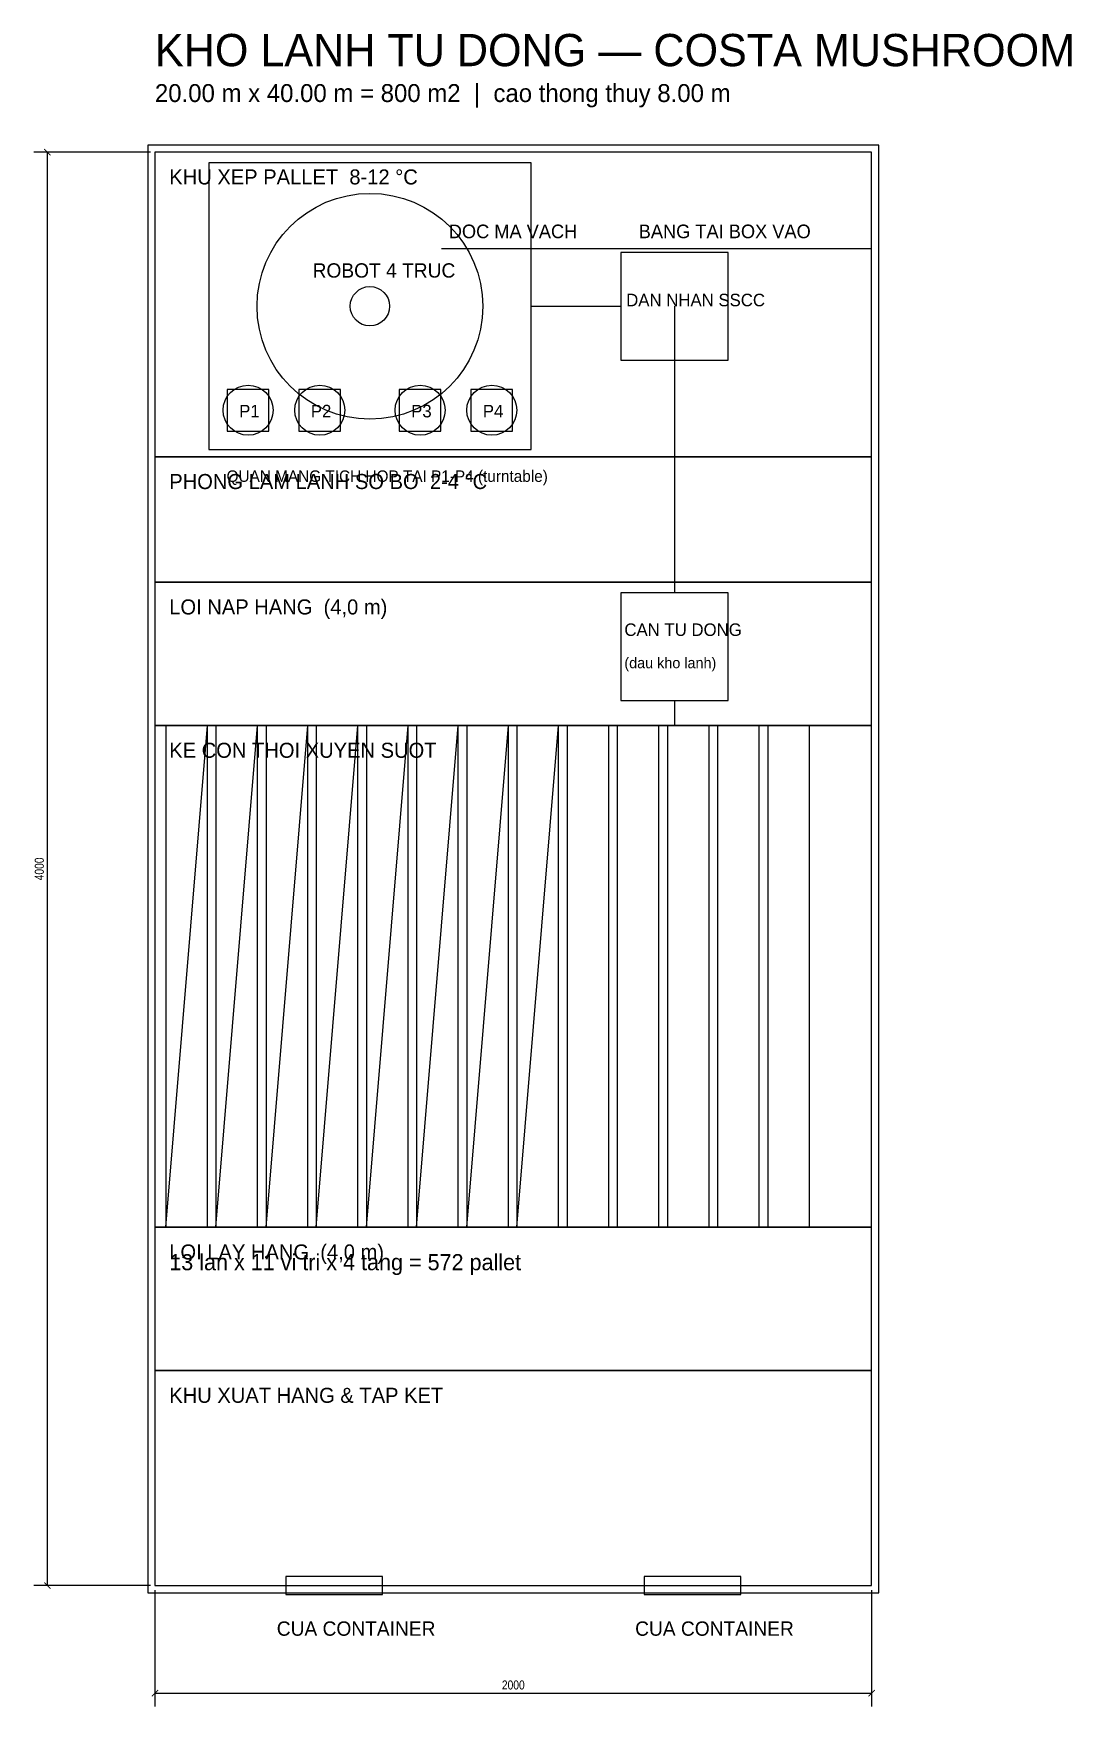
# Model space of a CAD drawing. Header units: metres. Extents: x -3.4 to 25.6, y -3.4 to 43.3.
import ezdxf

# ---------------------------------------------------------------- set-up
doc = ezdxf.new("R2010")
doc.units = ezdxf.units.M
for name, color, linetype in [('00-TUONG', 7, 'Continuous'), ('01-VUNG', 8, 'Continuous'), ('02-KE', 5, 'Continuous'), ('03-THIET-BI', 3, 'Continuous'), ('04-BANG-TAI', 1, 'Continuous'), ('05-CUA', 2, 'Continuous'), ('06-KICH-THUOC', 4, 'Continuous'), ('07-CHU', 7, 'Continuous'), ('08-AN-TOAN', 1, 'Continuous')]:
    doc.layers.add(name, color=color, linetype=linetype)
doc.styles.add('OpenSansCondensed-Light', font='OpenSansCondensed-Light.ttf')
doc.dimstyles.new('EZDXF', dxfattribs={"dimtxt": 0.25, "dimasz": 0.175, "dimexe": 0.375, "dimexo": 0.125, "dimgap": 0.1, "dimtad": 1, "dimlfac": 100, "dimzin": 12, "dimdsep": 46, "dimtxsty": 'OpenSansCondensed-Light', "dimblk": 'ARCHTICK', "dimcen": 2.5, "dimazin": 3, "dimtfac": 0.5, "dimtmove": 2, "dimatfit": 3})

# ---------------------------------------------------------------- blocks, each defined once
blk = doc.blocks.new('_ARCHTICK')
at = {"color": 0, "linetype": 'BYBLOCK', "const_width": 0.15}
blk.add_lwpolyline([(-0.5, -0.5), (0.5, 0.5)], dxfattribs=at)

msp = doc.modelspace()

# ---------------------------------------------------------------- linework, layer by layer
at = {"layer": '00-TUONG'}
for points in [[(-0.2, -0.2), (20.2, -0.2), (20.2, 40.2), (-0.2, 40.2)], [(0, 0), (20, 0), (20, 40), (0, 40)]]:
    msp.add_lwpolyline(points, close=True, dxfattribs=at)
at = {"layer": '01-VUNG'}
for points in [[(0, 31.5), (20, 31.5), (20, 40), (0, 40)], [(0, 28), (20, 28), (20, 31.5), (0, 31.5)], [(0, 24), (20, 24), (20, 28), (0, 28)], [(0, 10), (20, 10), (20, 24), (0, 24)], [(0, 6), (20, 6), (20, 10), (0, 10)], [(0, 0), (20, 0), (20, 6), (0, 6)]]:
    msp.add_lwpolyline(points, close=True, dxfattribs=at)
at = {"layer": '02-KE'}
for points in [[(0.3, 10), (1.465, 10), (1.465, 24), (0.3, 24)], [(1.7, 10), (2.865, 10), (2.865, 24), (1.7, 24)], [(3.1, 10), (4.265, 10), (4.265, 24), (3.1, 24)], [(4.5, 10), (5.665, 10), (5.665, 24), (4.5, 24)], [(5.9, 10), (7.065, 10), (7.065, 24), (5.9, 24)], [(7.3, 10), (8.465, 10), (8.465, 24), (7.3, 24)], [(8.7, 10), (9.865, 10), (9.865, 24), (8.7, 24)], [(10.1, 10), (11.265, 10), (11.265, 24), (10.1, 24)], [(11.5, 10), (12.665, 10), (12.665, 24), (11.5, 24)], [(12.9, 10), (14.065, 10), (14.065, 24), (12.9, 24)], [(14.3, 10), (15.465, 10), (15.465, 24), (14.3, 24)], [(15.7, 10), (16.865, 10), (16.865, 24), (15.7, 24)], [(17.1, 10), (18.265, 10), (18.265, 24), (17.1, 24)]]:
    msp.add_lwpolyline(points, close=True, dxfattribs=at)
for points in [[(0.3, 10), (1.465, 24)], [(1.7, 10), (2.865, 24)], [(3.1, 10), (4.265, 24)], [(4.5, 10), (5.665, 24)], [(5.9, 10), (7.065, 24)], [(7.3, 10), (8.465, 24)], [(8.7, 10), (9.865, 24)], [(10.1, 10), (11.265, 24)]]:
    msp.add_lwpolyline(points, dxfattribs=at)
at = {"layer": '03-THIET-BI'}
for points in [[(13, 34.2), (16, 34.2), (16, 37.2), (13, 37.2)], [(2.0175, 32.2175), (3.1825, 32.2175), (3.1825, 33.3825), (2.0175, 33.3825)], [(4.0175, 32.2175), (5.1825, 32.2175), (5.1825, 33.3825), (4.0175, 33.3825)], [(6.8175, 32.2175), (7.9825, 32.2175), (7.9825, 33.3825), (6.8175, 33.3825)], [(8.8175, 32.2175), (9.9825, 32.2175), (9.9825, 33.3825), (8.8175, 33.3825)], [(13, 24.7), (16, 24.7), (16, 27.7), (13, 27.7)]]:
    msp.add_lwpolyline(points, close=True, dxfattribs=at)
msp.add_circle((6, 35.7), 0.55, dxfattribs=at)
at = {"layer": '04-BANG-TAI'}
for points in [[(20, 37.3), (8, 37.3)], [(10.5, 35.7), (13, 35.7)], [(14.5, 35.7), (14.5, 27.7)], [(14.5, 24.7), (14.5, 24)]]:
    msp.add_lwpolyline(points, dxfattribs=at)
at = {"layer": '05-CUA'}
for points in [[(3.65, -0.25), (6.35, -0.25), (6.35, 0.25), (3.65, 0.25)], [(13.65, -0.25), (16.35, -0.25), (16.35, 0.25), (13.65, 0.25)]]:
    msp.add_lwpolyline(points, close=True, dxfattribs=at)
at = {"layer": '08-AN-TOAN'}
msp.add_lwpolyline([(1.5, 31.7), (10.5, 31.7), (10.5, 39.7), (1.5, 39.7)], close=True, dxfattribs=at)
for centre, radius in [((6, 35.7), 3.15), ((2.6, 32.8), 0.699), ((4.6, 32.8), 0.699), ((7.4, 32.8), 0.699), ((9.4, 32.8), 0.699)]:
    msp.add_circle(centre, radius, dxfattribs=at)

# ---------------------------------------------------------------- texts
at = {"layer": '01-VUNG'}
for s, p in [('KHU XEP PALLET  8-12 °C', (0.4, 39.1)), ('PHONG LAM LANH SO BO  2-4 °C', (0.4, 30.6)), ('LOI NAP HANG  (4,0 m)', (0.4, 27.1)), ('KE CON THOI XUYEN SUOT', (0.4, 23.1)), ('LOI LAY HANG  (4,0 m)', (0.4, 9.1)), ('KHU XUAT HANG & TAP KET', (0.4, 5.1))]:
    msp.add_text(s, height=0.42, dxfattribs=at).set_placement(p)
at = {"layer": '03-THIET-BI'}
for s, height, p in [('ROBOT 4 TRUC', 0.4, (4.4, 36.5)), ('DAN NHAN SSCC', 0.35, (13.15, 35.7)), ('P1', 0.35, (2.35, 32.6)), ('P2', 0.35, (4.35, 32.6)), ('P3', 0.35, (7.15, 32.6)), ('P4', 0.35, (9.15, 32.6)), ('CAN TU DONG', 0.35, (13.1, 26.5)), ('(dau kho lanh)', 0.3, (13.1, 25.6))]:
    msp.add_text(s, height=height, dxfattribs=at).set_placement(p)
at = {"layer": '04-BANG-TAI'}
for s, p in [('DOC MA VACH', (8.2, 37.6)), ('BANG TAI BOX VAO', (13.5, 37.6))]:
    msp.add_text(s, height=0.38, dxfattribs=at).set_placement(p)
at = {"layer": '05-CUA'}
for p in [(3.4, -1.4), (13.4, -1.4)]:
    msp.add_text('CUA CONTAINER', height=0.4, dxfattribs=at).set_placement(p)
at = {"layer": '07-CHU'}
for s, height, p in [('KHO LANH TU DONG — COSTA MUSHROOM', 0.9, (0, 42.4)), ('20.00 m x 40.00 m = 800 m2  |  cao thong thuy 8.00 m', 0.5, (0, 41.4)), ('13 lan x 11 vi tri x 4 tang = 572 pallet', 0.45, (0.4, 8.8))]:
    msp.add_text(s, height=height, dxfattribs=at).set_placement(p)
at = {"layer": '08-AN-TOAN'}
msp.add_text('QUAN MANG TICH HOP TAI P1-P4 (turntable)', height=0.32, dxfattribs=at).set_placement((2, 30.8))

# ---------------------------------------------------------------- dimensions: what is measured, and where the dimension line sits
at = {"layer": '06-KICH-THUOC'}
msp.add_linear_dim(base=(-3, 0), p1=(0, 0), p2=(0, 40), angle=90, dimstyle='EZDXF', dxfattribs=at).render()
msp.add_linear_dim(base=(0, -3), p1=(0, 0), p2=(20, 0), dimstyle='EZDXF', dxfattribs=at).render()

doc.saveas('drawing.dxf')
